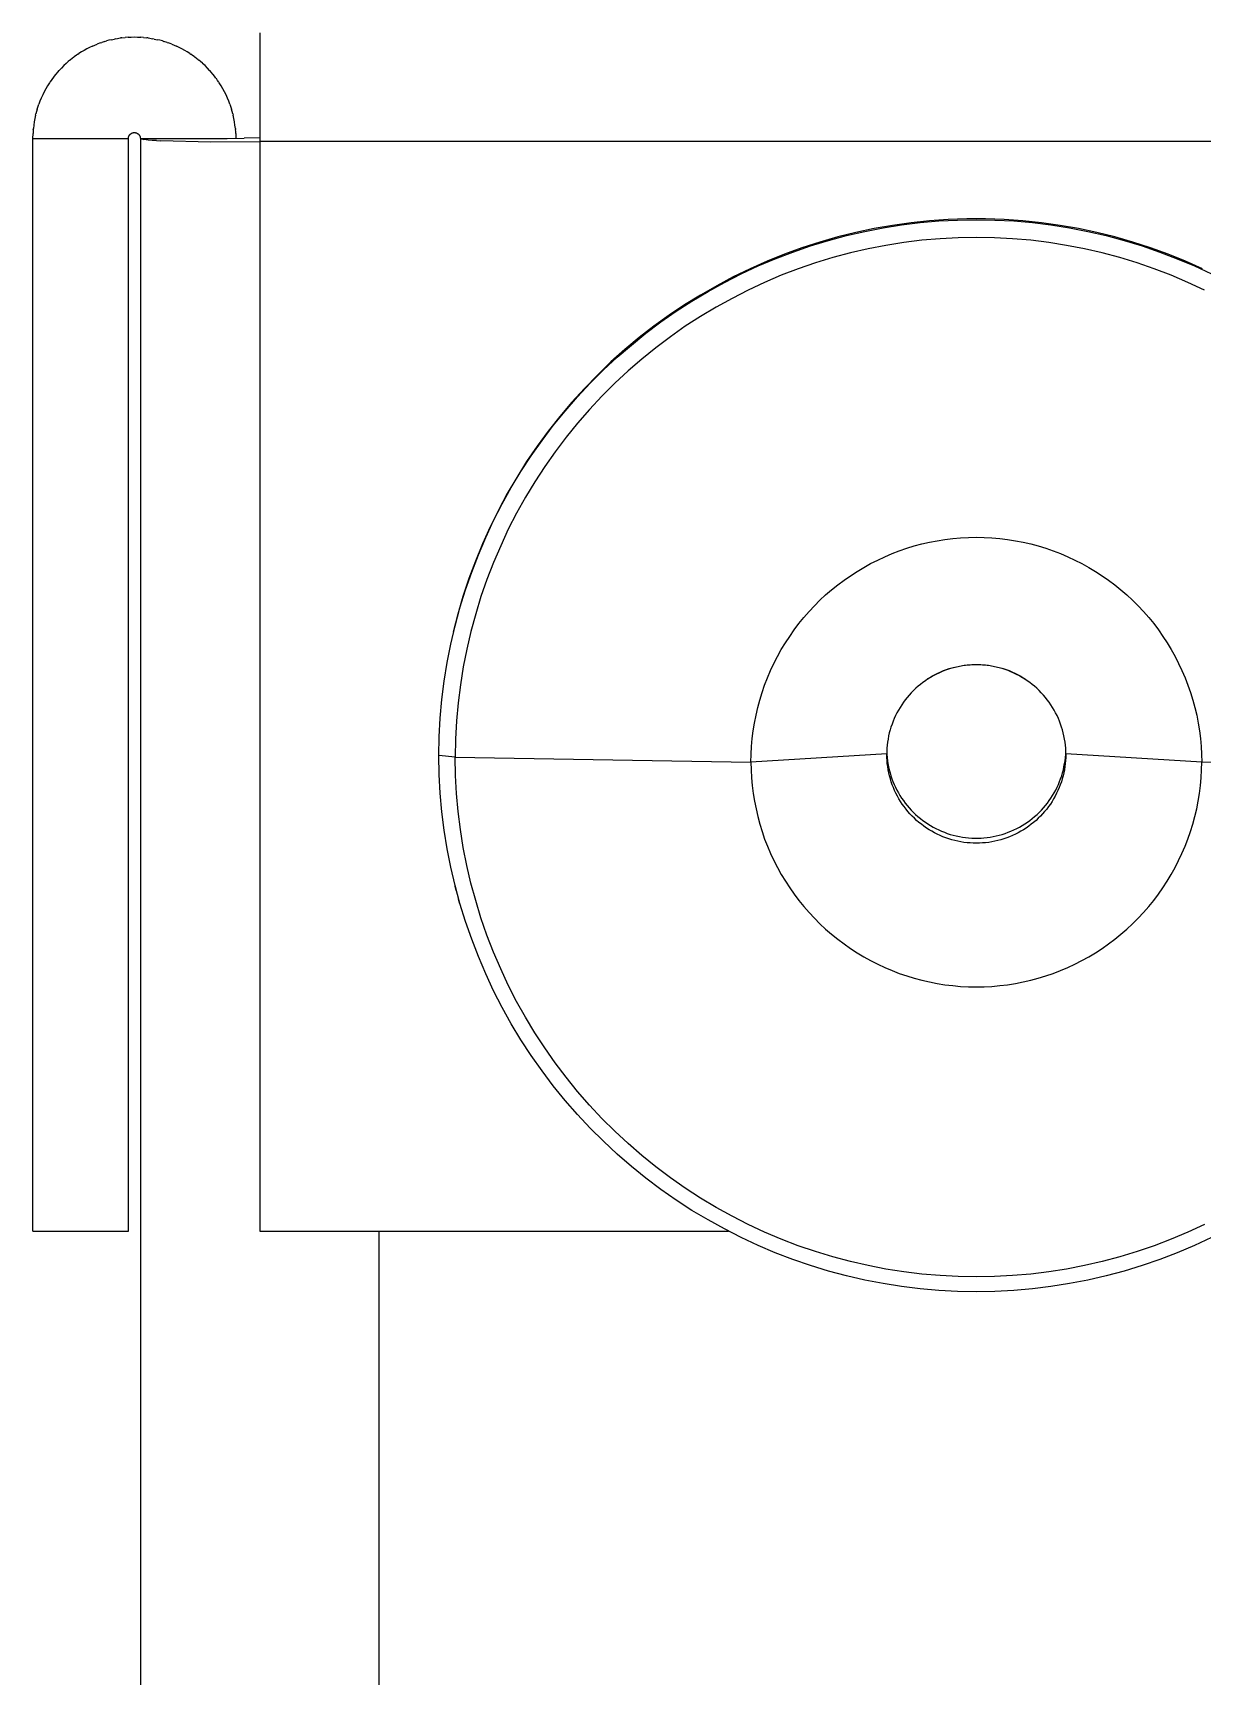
# Model space of a CAD drawing. Header units: millimetres. Extents: x -1283 to 2747, y -259 to 2557.
# Drawn here: x 1142.37 to 1152.16, y 2027.42 to 2041.18 of the extents above; entities that cross this region are included whole.
import ezdxf

# ---------------------------------------------------------------- set-up
doc = ezdxf.new("R2010")
doc.units = ezdxf.units.MM
doc.header["$MEASUREMENT"] = 0
doc.layers.add('Utwórz2D linie widoczne', color=7, linetype='Continuous', true_color=0x000000)

msp = doc.modelspace()

# ---------------------------------------------------------------- linework, layer by layer
at = {"layer": 'Utwórz2D linie widoczne'}
for p, q in [((1143.026, 2041.123), (1143.055, 2041.129)), ((1143.066, 2041.131), (1143.055, 2041.129)), ((1143.066, 2041.131), (1143.105, 2041.138)), ((1143.115, 2041.139), (1143.105, 2041.138)), ((1143.115, 2041.139), (1143.144, 2041.142)), ((1143.168, 2041.144), (1143.144, 2041.142)), ((1143.168, 2041.144), (1143.194, 2041.145)), ((1143.194, 2041.145), (1143.221, 2041.146)), ((1143.221, 2041.146), (1143.247, 2041.145)), ((1143.247, 2041.145), (1143.274, 2041.144)), ((1143.297, 2041.142), (1143.274, 2041.144)), ((1143.297, 2041.142), (1143.326, 2041.139)), ((1143.336, 2041.138), (1143.326, 2041.139)), ((1143.336, 2041.138), (1143.375, 2041.131)), ((1143.387, 2041.129), (1143.375, 2041.131)), ((1143.387, 2041.129), (1143.415, 2041.123)), ((1144.271, 2041.181), (1144.271, 2040.271)), ((1142.734, 2040.992), (1142.72, 2040.982)), ((1142.748, 2041.002), (1142.734, 2040.992)), ((1142.748, 2041.002), (1142.756, 2041.007)), ((1142.777, 2041.021), (1142.756, 2041.007)), ((1142.8, 2041.034), (1142.777, 2041.021)), ((1142.822, 2041.046), (1142.8, 2041.034)), ((1142.845, 2041.058), (1142.822, 2041.046)), ((1142.869, 2041.069), (1142.845, 2041.058)), ((1142.869, 2041.069), (1142.908, 2041.086)), ((1142.934, 2041.096), (1142.908, 2041.086)), ((1142.934, 2041.096), (1142.947, 2041.1)), ((1142.974, 2041.109), (1142.947, 2041.1)), ((1142.974, 2041.109), (1142.987, 2041.113)), ((1143.007, 2041.118), (1142.987, 2041.113)), ((1143.026, 2041.123), (1143.007, 2041.118)), ((1143.435, 2041.118), (1143.415, 2041.123)), ((1143.455, 2041.113), (1143.435, 2041.118)), ((1143.455, 2041.113), (1143.468, 2041.109)), ((1143.494, 2041.1), (1143.468, 2041.109)), ((1143.494, 2041.1), (1143.507, 2041.096)), ((1143.534, 2041.086), (1143.507, 2041.096)), ((1143.534, 2041.086), (1143.573, 2041.069)), ((1143.596, 2041.058), (1143.573, 2041.069)), ((1143.619, 2041.046), (1143.596, 2041.058)), ((1143.642, 2041.034), (1143.619, 2041.046)), ((1143.664, 2041.021), (1143.642, 2041.034)), ((1143.686, 2041.007), (1143.664, 2041.021)), ((1143.686, 2041.007), (1143.693, 2041.002)), ((1143.708, 2040.992), (1143.693, 2041.002)), ((1143.722, 2040.982), (1143.708, 2040.992)), ((1142.576, 2040.85), (1142.563, 2040.834)), ((1142.589, 2040.865), (1142.576, 2040.85)), ((1142.589, 2040.865), (1142.591, 2040.866)), ((1142.61, 2040.886), (1142.591, 2040.866)), ((1142.629, 2040.906), (1142.61, 2040.886)), ((1142.65, 2040.925), (1142.629, 2040.906)), ((1142.65, 2040.925), (1142.652, 2040.927)), ((1142.666, 2040.94), (1142.652, 2040.927)), ((1142.681, 2040.952), (1142.666, 2040.94)), ((1142.681, 2040.952), (1142.685, 2040.955)), ((1142.699, 2040.967), (1142.685, 2040.955)), ((1142.714, 2040.978), (1142.699, 2040.967)), ((1142.714, 2040.978), (1142.72, 2040.982)), ((1143.722, 2040.982), (1143.727, 2040.978)), ((1143.742, 2040.967), (1143.727, 2040.978)), ((1143.756, 2040.955), (1143.742, 2040.967)), ((1143.756, 2040.955), (1143.76, 2040.952)), ((1143.775, 2040.94), (1143.76, 2040.952)), ((1143.79, 2040.927), (1143.775, 2040.94)), ((1143.79, 2040.927), (1143.792, 2040.925)), ((1143.812, 2040.906), (1143.792, 2040.925)), ((1143.832, 2040.886), (1143.812, 2040.906)), ((1143.851, 2040.866), (1143.832, 2040.886)), ((1143.851, 2040.866), (1143.852, 2040.865)), ((1143.865, 2040.85), (1143.852, 2040.865)), ((1143.878, 2040.834), (1143.865, 2040.85)), ((1142.494, 2040.736), (1142.48, 2040.712)), ((1142.509, 2040.761), (1142.494, 2040.736)), ((1142.509, 2040.761), (1142.514, 2040.767)), ((1142.524, 2040.782), (1142.514, 2040.767)), ((1142.534, 2040.797), (1142.524, 2040.782)), ((1142.534, 2040.797), (1142.538, 2040.802)), ((1142.549, 2040.817), (1142.538, 2040.802)), ((1142.561, 2040.831), (1142.549, 2040.817)), ((1142.561, 2040.831), (1142.563, 2040.834)), ((1143.878, 2040.834), (1143.881, 2040.831)), ((1143.892, 2040.817), (1143.881, 2040.831)), ((1143.904, 2040.802), (1143.892, 2040.817)), ((1143.904, 2040.802), (1143.907, 2040.797)), ((1143.918, 2040.782), (1143.907, 2040.797)), ((1143.928, 2040.767), (1143.918, 2040.782)), ((1143.928, 2040.767), (1143.932, 2040.761)), ((1143.947, 2040.736), (1143.932, 2040.761)), ((1143.962, 2040.712), (1143.947, 2040.736)), ((1142.407, 2040.542), (1142.42, 2040.582)), ((1142.43, 2040.608), (1142.42, 2040.582)), ((1142.441, 2040.635), (1142.43, 2040.608)), ((1142.453, 2040.661), (1142.441, 2040.635)), ((1142.466, 2040.687), (1142.453, 2040.661)), ((1142.48, 2040.712), (1142.466, 2040.687)), ((1143.975, 2040.687), (1143.962, 2040.712)), ((1143.988, 2040.661), (1143.975, 2040.687)), ((1144, 2040.635), (1143.988, 2040.661)), ((1144.011, 2040.608), (1144, 2040.635)), ((1144.021, 2040.582), (1144.011, 2040.608)), ((1144.021, 2040.582), (1144.034, 2040.542)), ((1142.387, 2040.462), (1142.382, 2040.435)), ((1142.393, 2040.49), (1142.387, 2040.462)), ((1142.393, 2040.49), (1142.396, 2040.502)), ((1142.401, 2040.522), (1142.396, 2040.502)), ((1142.407, 2040.542), (1142.401, 2040.522)), ((1144.04, 2040.522), (1144.034, 2040.542)), ((1144.045, 2040.502), (1144.04, 2040.522)), ((1144.045, 2040.502), (1144.048, 2040.49)), ((1144.054, 2040.462), (1144.048, 2040.49)), ((1144.059, 2040.435), (1144.054, 2040.462)), ((1142.371, 2040.296), (1142.372, 2040.337)), ((1142.373, 2040.355), (1142.372, 2040.337)), ((1142.374, 2040.372), (1142.373, 2040.355)), ((1142.374, 2040.372), (1142.375, 2040.379)), ((1142.378, 2040.407), (1142.375, 2040.379)), ((1142.382, 2040.435), (1142.378, 2040.407)), ((1143.171, 2040.304), (1143.172, 2040.306)), ((1143.171, 2040.302), (1143.171, 2040.304)), ((1143.171, 2040.301), (1143.171, 2040.302)), ((1143.171, 2040.299), (1143.171, 2040.301)), ((1143.171, 2040.297), (1143.171, 2040.299)), ((1143.172, 2040.309), (1143.173, 2040.311)), ((1143.172, 2040.307), (1143.172, 2040.309)), ((1143.172, 2040.306), (1143.172, 2040.307)), ((1143.173, 2040.311), (1143.174, 2040.312)), ((1143.174, 2040.314), (1143.175, 2040.315)), ((1143.174, 2040.312), (1143.174, 2040.314)), ((1143.175, 2040.317), (1143.176, 2040.319)), ((1143.175, 2040.315), (1143.175, 2040.317)), ((1143.176, 2040.319), (1143.177, 2040.32)), ((1143.177, 2040.32), (1143.178, 2040.321)), ((1143.178, 2040.321), (1143.179, 2040.323)), ((1143.179, 2040.323), (1143.18, 2040.324)), ((1143.18, 2040.324), (1143.181, 2040.326)), ((1143.181, 2040.326), (1143.182, 2040.327)), ((1143.182, 2040.327), (1143.183, 2040.328)), ((1143.183, 2040.328), (1143.184, 2040.33)), ((1143.184, 2040.33), (1143.185, 2040.331)), ((1143.185, 2040.331), (1143.186, 2040.332)), ((1143.186, 2040.332), (1143.188, 2040.333)), ((1143.188, 2040.333), (1143.189, 2040.334)), ((1143.189, 2040.334), (1143.19, 2040.335)), ((1143.19, 2040.335), (1143.192, 2040.336)), ((1143.192, 2040.336), (1143.193, 2040.337)), ((1143.193, 2040.337), (1143.194, 2040.338)), ((1143.194, 2040.338), (1143.196, 2040.339)), ((1143.196, 2040.339), (1143.197, 2040.34)), ((1143.197, 2040.34), (1143.199, 2040.341)), ((1143.199, 2040.341), (1143.2, 2040.341)), ((1143.2, 2040.341), (1143.202, 2040.342)), ((1143.202, 2040.342), (1143.203, 2040.342)), ((1143.203, 2040.342), (1143.205, 2040.343)), ((1143.205, 2040.343), (1143.207, 2040.344)), ((1143.207, 2040.344), (1143.208, 2040.344)), ((1143.208, 2040.344), (1143.21, 2040.344)), ((1143.21, 2040.344), (1143.212, 2040.345)), ((1143.212, 2040.345), (1143.213, 2040.345)), ((1143.213, 2040.345), (1143.215, 2040.345)), ((1143.215, 2040.345), (1143.216, 2040.345)), ((1143.216, 2040.345), (1143.218, 2040.345)), ((1143.218, 2040.345), (1143.22, 2040.346)), ((1143.22, 2040.346), (1143.221, 2040.346)), ((1143.221, 2040.346), (1143.223, 2040.345)), ((1143.223, 2040.345), (1143.225, 2040.345)), ((1143.225, 2040.345), (1143.226, 2040.345)), ((1143.226, 2040.345), (1143.228, 2040.345)), ((1143.228, 2040.345), (1143.23, 2040.345)), ((1143.23, 2040.345), (1143.231, 2040.344)), ((1143.231, 2040.344), (1143.233, 2040.344)), ((1143.233, 2040.344), (1143.235, 2040.344)), ((1143.235, 2040.344), (1143.236, 2040.343)), ((1143.236, 2040.343), (1143.238, 2040.342)), ((1143.238, 2040.342), (1143.239, 2040.342)), ((1143.239, 2040.342), (1143.241, 2040.341)), ((1143.241, 2040.341), (1143.242, 2040.341)), ((1143.242, 2040.341), (1143.244, 2040.34)), ((1143.244, 2040.34), (1143.245, 2040.339)), ((1143.245, 2040.339), (1143.247, 2040.338)), ((1143.247, 2040.338), (1143.248, 2040.337)), ((1143.248, 2040.337), (1143.25, 2040.336)), ((1143.25, 2040.336), (1143.251, 2040.335)), ((1143.251, 2040.335), (1143.252, 2040.334)), ((1143.252, 2040.334), (1143.254, 2040.333)), ((1143.254, 2040.333), (1143.255, 2040.332)), ((1143.255, 2040.332), (1143.256, 2040.331)), ((1143.256, 2040.331), (1143.257, 2040.33)), ((1143.257, 2040.33), (1143.258, 2040.328)), ((1143.258, 2040.328), (1143.259, 2040.327)), ((1143.259, 2040.327), (1143.26, 2040.326)), ((1143.26, 2040.326), (1143.261, 2040.324)), ((1143.261, 2040.324), (1143.262, 2040.323)), ((1143.262, 2040.323), (1143.263, 2040.321)), ((1143.263, 2040.321), (1143.264, 2040.32)), ((1143.264, 2040.32), (1143.265, 2040.319)), ((1143.265, 2040.319), (1143.266, 2040.317)), ((1143.266, 2040.317), (1143.266, 2040.315)), ((1143.266, 2040.315), (1143.267, 2040.314)), ((1143.267, 2040.314), (1143.268, 2040.312)), ((1143.268, 2040.312), (1143.268, 2040.311)), ((1143.268, 2040.311), (1143.269, 2040.309)), ((1143.269, 2040.309), (1143.269, 2040.307)), ((1143.269, 2040.307), (1143.27, 2040.306)), ((1143.27, 2040.306), (1143.27, 2040.304)), ((1143.27, 2040.304), (1143.27, 2040.302)), ((1143.27, 2040.302), (1143.27, 2040.301)), ((1143.27, 2040.301), (1143.271, 2040.299)), ((1143.271, 2040.299), (1143.271, 2040.297)), ((1144.063, 2040.407), (1144.059, 2040.435)), ((1144.067, 2040.379), (1144.063, 2040.407)), ((1144.067, 2040.379), (1144.067, 2040.372)), ((1144.069, 2040.355), (1144.067, 2040.372)), ((1144.07, 2040.337), (1144.069, 2040.355)), ((1144.07, 2040.337), (1144.071, 2040.296)), ((1144.271, 2040.301), (1144.141, 2040.298)), ((1142.371, 2031.146), (1142.371, 2040.296)), ((1142.371, 2040.296), (1143.171, 2040.296)), ((1143.171, 2040.296), (1143.171, 2040.297)), ((1143.171, 2031.146), (1143.171, 2040.296)), ((1143.271, 2040.297), (1143.271, 2040.296)), ((1143.271, 2040.296), (1143.271, 1343.146)), ((1143.271, 2040.296), (1143.301, 2040.287)), ((1143.273, 2040.296), (1143.997, 2040.296)), ((1143.336, 2040.283), (1143.301, 2040.287)), ((1143.37, 2040.28), (1143.336, 2040.283)), ((1143.405, 2040.278), (1143.37, 2040.28)), ((1143.405, 2040.278), (1143.443, 2040.276)), ((1143.857, 2040.266), (1143.443, 2040.276)), ((1144.271, 2040.268), (1143.857, 2040.266)), ((1143.997, 2040.296), (1144.14, 2040.298)), ((1144.271, 2040.271), (1144.271, 2031.144)), ((1155.98, 2040.271), (1144.271, 2040.271)), ((1150.036, 2039.617), (1149.88, 2039.606)), ((1149.957, 2039.605), (1150.114, 2039.613)), ((1150.192, 2039.622), (1150.036, 2039.617)), ((1150.114, 2039.613), (1150.271, 2039.616)), ((1150.349, 2039.622), (1150.192, 2039.622)), ((1150.271, 2039.616), (1150.427, 2039.613)), ((1150.505, 2039.617), (1150.349, 2039.622)), ((1150.427, 2039.613), (1150.584, 2039.605)), ((1150.661, 2039.606), (1150.505, 2039.617)), ((1149.032, 2039.442), (1149.184, 2039.483)), ((1149.262, 2039.509), (1149.11, 2039.471)), ((1149.184, 2039.483), (1149.336, 2039.518)), ((1149.415, 2039.541), (1149.262, 2039.509)), ((1149.336, 2039.518), (1149.49, 2039.548)), ((1149.569, 2039.568), (1149.415, 2039.541)), ((1149.49, 2039.548), (1149.645, 2039.572)), ((1149.724, 2039.59), (1149.569, 2039.568)), ((1149.645, 2039.572), (1149.801, 2039.591)), ((1149.88, 2039.606), (1149.724, 2039.59)), ((1149.801, 2039.591), (1149.957, 2039.605)), ((1150.584, 2039.605), (1150.74, 2039.591)), ((1150.817, 2039.59), (1150.661, 2039.606)), ((1150.74, 2039.591), (1150.896, 2039.572)), ((1150.972, 2039.568), (1150.817, 2039.59)), ((1150.896, 2039.572), (1151.051, 2039.548)), ((1151.126, 2039.541), (1150.972, 2039.568)), ((1151.051, 2039.548), (1151.205, 2039.518)), ((1151.279, 2039.509), (1151.126, 2039.541)), ((1151.205, 2039.518), (1151.358, 2039.483)), ((1151.431, 2039.471), (1151.279, 2039.509)), ((1151.358, 2039.483), (1151.509, 2039.442)), ((1148.587, 2039.289), (1148.734, 2039.345)), ((1148.811, 2039.38), (1148.664, 2039.327)), ((1148.734, 2039.345), (1148.882, 2039.396)), ((1148.96, 2039.428), (1148.811, 2039.38)), ((1148.882, 2039.396), (1149.032, 2039.442)), ((1149.11, 2039.471), (1148.96, 2039.428)), ((1149.217, 2039.337), (1149.07, 2039.298)), ((1149.365, 2039.371), (1149.217, 2039.337)), ((1149.514, 2039.4), (1149.365, 2039.371)), ((1149.664, 2039.424), (1149.514, 2039.4)), ((1149.815, 2039.443), (1149.664, 2039.424)), ((1149.967, 2039.456), (1149.815, 2039.443)), ((1150.119, 2039.464), (1149.967, 2039.456)), ((1150.271, 2039.467), (1150.119, 2039.464)), ((1150.423, 2039.464), (1150.271, 2039.467)), ((1150.575, 2039.456), (1150.423, 2039.464)), ((1150.726, 2039.443), (1150.575, 2039.456)), ((1150.877, 2039.424), (1150.726, 2039.443)), ((1151.027, 2039.4), (1150.877, 2039.424)), ((1151.176, 2039.371), (1151.027, 2039.4)), ((1151.325, 2039.337), (1151.176, 2039.371)), ((1151.472, 2039.298), (1151.325, 2039.337)), ((1151.581, 2039.428), (1151.431, 2039.471)), ((1151.509, 2039.442), (1151.659, 2039.396)), ((1151.73, 2039.38), (1151.581, 2039.428)), ((1151.659, 2039.396), (1151.807, 2039.345)), ((1151.877, 2039.327), (1151.73, 2039.38)), ((1151.807, 2039.345), (1151.954, 2039.289)), ((1148.376, 2039.205), (1148.235, 2039.137)), ((1148.301, 2039.162), (1148.443, 2039.228)), ((1148.519, 2039.268), (1148.376, 2039.205)), ((1148.443, 2039.228), (1148.587, 2039.289)), ((1148.664, 2039.327), (1148.519, 2039.268)), ((1148.78, 2039.204), (1148.638, 2039.15)), ((1148.924, 2039.254), (1148.78, 2039.204)), ((1149.07, 2039.298), (1148.924, 2039.254)), ((1151.617, 2039.254), (1151.472, 2039.298)), ((1151.761, 2039.204), (1151.617, 2039.254)), ((1151.903, 2039.15), (1151.761, 2039.204)), ((1152.022, 2039.268), (1151.877, 2039.327)), ((1151.954, 2039.289), (1152.098, 2039.228)), ((1152.166, 2039.205), (1152.022, 2039.268)), ((1152.098, 2039.228), (1152.24, 2039.162)), ((1148.097, 2039.063), (1147.961, 2038.985)), ((1148.024, 2039.015), (1148.161, 2039.091)), ((1148.235, 2039.137), (1148.097, 2039.063)), ((1148.161, 2039.091), (1148.301, 2039.162)), ((1148.498, 2039.09), (1148.361, 2039.026)), ((1148.638, 2039.15), (1148.498, 2039.09)), ((1152.043, 2039.09), (1151.903, 2039.15)), ((1152.181, 2039.026), (1152.043, 2039.09)), ((1147.758, 2038.849), (1147.889, 2038.934)), ((1147.961, 2038.985), (1147.828, 2038.903)), ((1147.889, 2038.934), (1148.024, 2039.015)), ((1148.225, 2038.957), (1148.092, 2038.884)), ((1148.361, 2039.026), (1148.225, 2038.957)), ((1147.698, 2038.816), (1147.571, 2038.724)), ((1147.629, 2038.759), (1147.758, 2038.849)), ((1147.828, 2038.903), (1147.698, 2038.816)), ((1147.962, 2038.806), (1147.834, 2038.723)), ((1148.092, 2038.884), (1147.962, 2038.806)), ((1147.382, 2038.566), (1147.504, 2038.665)), ((1147.571, 2038.724), (1147.448, 2038.628)), ((1147.504, 2038.665), (1147.629, 2038.759)), ((1147.834, 2038.723), (1147.709, 2038.636)), ((1147.328, 2038.528), (1147.211, 2038.424)), ((1147.263, 2038.464), (1147.382, 2038.566)), ((1147.448, 2038.628), (1147.328, 2038.528)), ((1147.588, 2038.544), (1147.469, 2038.449)), ((1147.709, 2038.636), (1147.588, 2038.544)), ((1147.211, 2038.424), (1147.098, 2038.315)), ((1147.149, 2038.357), (1147.263, 2038.464)), ((1147.469, 2038.449), (1147.355, 2038.349)), ((1146.93, 2038.131), (1147.038, 2038.246)), ((1147.098, 2038.315), (1146.989, 2038.203)), ((1147.038, 2038.246), (1147.149, 2038.357)), ((1147.243, 2038.246), (1147.136, 2038.138)), ((1147.355, 2038.349), (1147.243, 2038.246)), ((1146.827, 2038.013), (1146.93, 2038.131)), ((1146.989, 2038.203), (1146.884, 2038.087)), ((1147.136, 2038.138), (1147.032, 2038.027)), ((1146.783, 2037.968), (1146.686, 2037.845)), ((1146.728, 2037.891), (1146.827, 2038.013)), ((1146.884, 2038.087), (1146.783, 2037.968)), ((1147.032, 2038.027), (1146.932, 2037.912)), ((1146.686, 2037.845), (1146.594, 2037.719)), ((1146.634, 2037.766), (1146.728, 2037.891)), ((1146.932, 2037.912), (1146.836, 2037.794)), ((1146.594, 2037.719), (1146.505, 2037.59)), ((1146.544, 2037.638), (1146.634, 2037.766)), ((1146.836, 2037.794), (1146.744, 2037.673)), ((1146.505, 2037.59), (1146.422, 2037.457)), ((1146.458, 2037.507), (1146.544, 2037.638)), ((1146.657, 2037.549), (1146.574, 2037.421)), ((1146.744, 2037.673), (1146.657, 2037.549)), ((1146.422, 2037.457), (1146.343, 2037.322)), ((1146.377, 2037.372), (1146.458, 2037.507)), ((1146.574, 2037.421), (1146.495, 2037.291)), ((1146.343, 2037.322), (1146.269, 2037.184)), ((1146.301, 2037.235), (1146.377, 2037.372)), ((1146.495, 2037.291), (1146.421, 2037.158)), ((1146.269, 2037.184), (1146.2, 2037.044)), ((1146.229, 2037.096), (1146.301, 2037.235)), ((1146.421, 2037.158), (1146.352, 2037.023)), ((1146.2, 2037.044), (1146.135, 2036.901)), ((1146.163, 2036.954), (1146.229, 2037.096)), ((1146.352, 2037.023), (1146.288, 2036.885)), ((1146.135, 2036.901), (1146.076, 2036.757)), ((1146.101, 2036.809), (1146.163, 2036.954)), ((1146.288, 2036.885), (1146.228, 2036.745)), ((1149.626, 2036.842), (1149.688, 2036.864)), ((1149.688, 2036.864), (1149.751, 2036.883)), ((1149.751, 2036.883), (1149.815, 2036.9)), ((1149.815, 2036.9), (1149.879, 2036.915)), ((1149.879, 2036.915), (1149.943, 2036.927)), ((1149.943, 2036.927), (1150.008, 2036.938)), ((1150.008, 2036.938), (1150.074, 2036.946)), ((1150.074, 2036.946), (1150.139, 2036.951)), ((1150.139, 2036.951), (1150.205, 2036.955)), ((1150.205, 2036.955), (1150.271, 2036.956)), ((1150.271, 2036.956), (1150.336, 2036.955)), ((1150.336, 2036.955), (1150.402, 2036.951)), ((1150.402, 2036.951), (1150.468, 2036.946)), ((1150.468, 2036.946), (1150.533, 2036.938)), ((1150.533, 2036.938), (1150.598, 2036.927)), ((1150.598, 2036.927), (1150.662, 2036.915)), ((1150.662, 2036.915), (1150.726, 2036.9)), ((1150.726, 2036.9), (1150.79, 2036.883)), ((1150.79, 2036.883), (1150.853, 2036.864)), ((1150.853, 2036.864), (1150.915, 2036.842)), ((1146.076, 2036.757), (1146.022, 2036.61)), ((1146.045, 2036.663), (1146.101, 2036.809)), ((1146.228, 2036.745), (1146.173, 2036.603)), ((1149.328, 2036.704), (1149.386, 2036.736)), ((1149.386, 2036.736), (1149.445, 2036.765)), ((1149.445, 2036.765), (1149.504, 2036.793)), ((1149.504, 2036.793), (1149.565, 2036.819)), ((1149.565, 2036.819), (1149.626, 2036.842)), ((1150.915, 2036.842), (1150.977, 2036.819)), ((1150.977, 2036.819), (1151.037, 2036.793)), ((1151.037, 2036.793), (1151.097, 2036.765)), ((1151.097, 2036.765), (1151.155, 2036.736)), ((1151.155, 2036.736), (1151.213, 2036.704)), ((1146.022, 2036.61), (1145.972, 2036.461)), ((1145.994, 2036.515), (1146.045, 2036.663)), ((1146.173, 2036.603), (1146.123, 2036.46)), ((1149.11, 2036.557), (1149.163, 2036.597)), ((1149.163, 2036.597), (1149.217, 2036.634)), ((1149.217, 2036.634), (1149.272, 2036.67)), ((1149.272, 2036.67), (1149.328, 2036.704)), ((1151.213, 2036.704), (1151.269, 2036.67)), ((1151.269, 2036.67), (1151.324, 2036.634)), ((1151.324, 2036.634), (1151.378, 2036.597)), ((1151.378, 2036.597), (1151.431, 2036.557)), ((1145.972, 2036.461), (1145.928, 2036.311)), ((1145.947, 2036.365), (1145.994, 2036.515)), ((1146.123, 2036.46), (1146.079, 2036.314)), ((1148.961, 2036.428), (1149.009, 2036.473)), ((1149.009, 2036.473), (1149.059, 2036.516)), ((1149.059, 2036.516), (1149.11, 2036.557)), ((1151.431, 2036.557), (1151.482, 2036.516)), ((1151.482, 2036.516), (1151.532, 2036.473)), ((1151.532, 2036.473), (1151.58, 2036.428)), ((1145.928, 2036.311), (1145.89, 2036.16)), ((1145.907, 2036.214), (1145.947, 2036.365)), ((1146.079, 2036.314), (1146.039, 2036.167)), ((1148.827, 2036.284), (1148.87, 2036.333)), ((1148.87, 2036.333), (1148.915, 2036.381)), ((1148.915, 2036.381), (1148.961, 2036.428)), ((1151.58, 2036.428), (1151.627, 2036.381)), ((1151.627, 2036.381), (1151.671, 2036.333)), ((1151.671, 2036.333), (1151.715, 2036.284)), ((1145.871, 2036.061), (1145.907, 2036.214)), ((1148.708, 2036.126), (1148.746, 2036.18)), ((1148.746, 2036.18), (1148.785, 2036.233)), ((1148.785, 2036.233), (1148.827, 2036.284)), ((1151.715, 2036.284), (1151.756, 2036.233)), ((1151.756, 2036.233), (1151.796, 2036.18)), ((1151.796, 2036.18), (1151.834, 2036.126)), ((1145.841, 2035.907), (1145.871, 2036.061)), ((1146.039, 2036.167), (1146.004, 2036.019)), ((1148.638, 2036.015), (1148.672, 2036.071)), ((1148.672, 2036.071), (1148.708, 2036.126)), ((1151.834, 2036.126), (1151.869, 2036.071)), ((1151.869, 2036.071), (1151.903, 2036.015)), ((1145.816, 2035.752), (1145.841, 2035.907)), ((1146.004, 2036.019), (1145.975, 2035.87)), ((1148.548, 2035.839), (1148.576, 2035.899)), ((1148.576, 2035.899), (1148.606, 2035.957)), ((1148.606, 2035.957), (1148.638, 2036.015)), ((1151.903, 2036.015), (1151.935, 2035.957)), ((1151.935, 2035.957), (1151.965, 2035.899)), ((1151.965, 2035.899), (1151.993, 2035.839)), ((1145.975, 2035.87), (1145.951, 2035.72)), ((1148.498, 2035.717), (1148.522, 2035.779)), ((1148.522, 2035.779), (1148.548, 2035.839)), ((1149.866, 2035.77), (1149.844, 2035.755)), ((1149.86, 2035.769), (1149.882, 2035.782)), ((1149.888, 2035.783), (1149.866, 2035.77)), ((1149.882, 2035.782), (1149.904, 2035.795)), ((1149.91, 2035.796), (1149.888, 2035.783)), ((1149.904, 2035.795), (1149.926, 2035.807)), ((1149.933, 2035.808), (1149.91, 2035.796)), ((1149.926, 2035.807), (1149.949, 2035.818)), ((1149.957, 2035.819), (1149.933, 2035.808)), ((1149.949, 2035.818), (1149.973, 2035.829)), ((1149.98, 2035.83), (1149.957, 2035.819)), ((1149.973, 2035.829), (1149.996, 2035.839)), ((1150.004, 2035.839), (1149.98, 2035.83)), ((1149.996, 2035.839), (1150.02, 2035.848)), ((1150.029, 2035.848), (1150.004, 2035.839)), ((1150.02, 2035.848), (1150.044, 2035.856)), ((1150.054, 2035.856), (1150.029, 2035.848)), ((1150.044, 2035.856), (1150.069, 2035.863)), ((1150.078, 2035.863), (1150.054, 2035.856)), ((1150.069, 2035.863), (1150.094, 2035.869)), ((1150.104, 2035.869), (1150.078, 2035.863)), ((1150.094, 2035.869), (1150.118, 2035.875)), ((1150.129, 2035.875), (1150.104, 2035.869)), ((1150.118, 2035.875), (1150.144, 2035.88)), ((1150.155, 2035.879), (1150.129, 2035.875)), ((1150.144, 2035.88), (1150.169, 2035.884)), ((1150.18, 2035.883), (1150.155, 2035.879)), ((1150.169, 2035.884), (1150.194, 2035.887)), ((1150.206, 2035.885), (1150.18, 2035.883)), ((1150.194, 2035.887), (1150.22, 2035.889)), ((1150.232, 2035.887), (1150.206, 2035.885)), ((1150.22, 2035.889), (1150.245, 2035.89)), ((1150.258, 2035.888), (1150.232, 2035.887)), ((1150.245, 2035.89), (1150.271, 2035.891)), ((1150.284, 2035.888), (1150.258, 2035.888)), ((1150.271, 2035.891), (1150.296, 2035.89)), ((1150.309, 2035.887), (1150.284, 2035.888)), ((1150.296, 2035.89), (1150.322, 2035.889)), ((1150.335, 2035.885), (1150.309, 2035.887)), ((1150.322, 2035.889), (1150.347, 2035.887)), ((1150.361, 2035.883), (1150.335, 2035.885)), ((1150.347, 2035.887), (1150.372, 2035.884)), ((1150.387, 2035.879), (1150.361, 2035.883)), ((1150.372, 2035.884), (1150.398, 2035.88)), ((1150.412, 2035.875), (1150.387, 2035.879)), ((1150.398, 2035.88), (1150.423, 2035.875)), ((1150.438, 2035.869), (1150.412, 2035.875)), ((1150.423, 2035.875), (1150.448, 2035.869)), ((1150.463, 2035.863), (1150.438, 2035.869)), ((1150.448, 2035.869), (1150.472, 2035.863)), ((1150.488, 2035.856), (1150.463, 2035.863)), ((1150.472, 2035.863), (1150.497, 2035.856)), ((1150.512, 2035.848), (1150.488, 2035.856)), ((1150.497, 2035.856), (1150.521, 2035.848)), ((1150.537, 2035.839), (1150.512, 2035.848)), ((1150.521, 2035.848), (1150.545, 2035.839)), ((1150.561, 2035.83), (1150.537, 2035.839)), ((1150.545, 2035.839), (1150.569, 2035.829)), ((1150.585, 2035.819), (1150.561, 2035.83)), ((1150.569, 2035.829), (1150.592, 2035.818)), ((1150.608, 2035.808), (1150.585, 2035.819)), ((1150.592, 2035.818), (1150.615, 2035.807)), ((1150.631, 2035.796), (1150.608, 2035.808)), ((1150.615, 2035.807), (1150.637, 2035.795)), ((1150.653, 2035.783), (1150.631, 2035.796)), ((1150.637, 2035.795), (1150.659, 2035.782)), ((1150.675, 2035.77), (1150.653, 2035.783)), ((1150.659, 2035.782), (1150.681, 2035.769)), ((1150.697, 2035.755), (1150.675, 2035.77)), ((1151.993, 2035.839), (1152.019, 2035.779)), ((1152.019, 2035.779), (1152.043, 2035.717)), ((1145.796, 2035.597), (1145.816, 2035.752)), ((1145.951, 2035.72), (1145.932, 2035.569)), ((1148.458, 2035.592), (1148.477, 2035.655)), ((1148.477, 2035.655), (1148.498, 2035.717)), ((1149.709, 2035.635), (1149.692, 2035.615)), ((1149.726, 2035.654), (1149.709, 2035.635)), ((1149.745, 2035.673), (1149.726, 2035.654)), ((1149.763, 2035.691), (1149.745, 2035.673)), ((1149.783, 2035.708), (1149.763, 2035.691)), ((1149.803, 2035.724), (1149.783, 2035.708)), ((1149.823, 2035.74), (1149.803, 2035.724)), ((1149.844, 2035.755), (1149.823, 2035.74)), ((1150.718, 2035.74), (1150.697, 2035.755)), ((1150.739, 2035.724), (1150.718, 2035.74)), ((1150.759, 2035.708), (1150.739, 2035.724)), ((1150.778, 2035.691), (1150.759, 2035.708)), ((1150.797, 2035.673), (1150.778, 2035.691)), ((1150.815, 2035.654), (1150.797, 2035.673)), ((1150.832, 2035.635), (1150.815, 2035.654)), ((1150.849, 2035.615), (1150.832, 2035.635)), ((1152.043, 2035.717), (1152.064, 2035.655)), ((1152.064, 2035.655), (1152.084, 2035.592)), ((1145.782, 2035.44), (1145.796, 2035.597)), ((1145.932, 2035.569), (1145.919, 2035.418)), ((1148.426, 2035.465), (1148.44, 2035.529)), ((1148.44, 2035.529), (1148.458, 2035.592)), ((1149.606, 2035.486), (1149.595, 2035.463)), ((1149.619, 2035.509), (1149.606, 2035.486)), ((1149.632, 2035.531), (1149.619, 2035.509)), ((1149.646, 2035.553), (1149.632, 2035.531)), ((1149.66, 2035.574), (1149.646, 2035.553)), ((1149.676, 2035.595), (1149.66, 2035.574)), ((1149.692, 2035.615), (1149.676, 2035.595)), ((1150.865, 2035.595), (1150.849, 2035.615)), ((1150.881, 2035.574), (1150.865, 2035.595)), ((1150.896, 2035.553), (1150.881, 2035.574)), ((1150.909, 2035.531), (1150.896, 2035.553)), ((1150.923, 2035.509), (1150.909, 2035.531)), ((1150.935, 2035.486), (1150.923, 2035.509)), ((1150.947, 2035.463), (1150.935, 2035.486)), ((1152.084, 2035.592), (1152.101, 2035.529)), ((1152.101, 2035.529), (1152.116, 2035.465)), ((1145.774, 2035.284), (1145.782, 2035.44)), ((1145.919, 2035.418), (1145.91, 2035.266)), ((1148.402, 2035.335), (1148.413, 2035.4)), ((1148.413, 2035.4), (1148.426, 2035.465)), ((1149.556, 2035.367), (1149.549, 2035.342)), ((1149.565, 2035.391), (1149.556, 2035.367)), ((1149.574, 2035.416), (1149.565, 2035.391)), ((1149.584, 2035.439), (1149.574, 2035.416)), ((1149.595, 2035.463), (1149.584, 2035.439)), ((1150.958, 2035.439), (1150.947, 2035.463)), ((1150.968, 2035.416), (1150.958, 2035.439)), ((1150.977, 2035.391), (1150.968, 2035.416)), ((1150.985, 2035.367), (1150.977, 2035.391)), ((1150.993, 2035.342), (1150.985, 2035.367)), ((1152.116, 2035.465), (1152.128, 2035.4)), ((1152.128, 2035.4), (1152.139, 2035.335)), ((1145.771, 2035.127), (1145.774, 2035.284)), ((1145.91, 2035.266), (1145.907, 2035.114)), ((1148.388, 2035.205), (1148.394, 2035.27)), ((1148.394, 2035.27), (1148.402, 2035.335)), ((1149.524, 2035.215), (1149.522, 2035.189)), ((1149.528, 2035.241), (1149.524, 2035.215)), ((1149.532, 2035.266), (1149.528, 2035.241)), ((1149.536, 2035.292), (1149.532, 2035.266)), ((1149.542, 2035.317), (1149.536, 2035.292)), ((1149.549, 2035.342), (1149.542, 2035.317)), ((1150.999, 2035.317), (1150.993, 2035.342)), ((1151.005, 2035.292), (1150.999, 2035.317)), ((1151.01, 2035.266), (1151.005, 2035.292)), ((1151.014, 2035.241), (1151.01, 2035.266)), ((1151.017, 2035.215), (1151.014, 2035.241)), ((1151.019, 2035.189), (1151.017, 2035.215)), ((1152.139, 2035.335), (1152.147, 2035.27)), ((1152.147, 2035.27), (1152.153, 2035.205)), ((1145.907, 2035.114), (1145.771, 2035.127)), ((1145.774, 2034.97), (1145.771, 2035.127)), ((1145.91, 2034.962), (1145.907, 2035.114)), ((1145.907, 2035.114), (1148.383, 2035.073)), ((1149.521, 2035.142), (1148.383, 2035.073)), ((1148.383, 2035.073), (1148.385, 2035.139)), ((1148.383, 2035.073), (1148.385, 2035.008)), ((1148.385, 2035.139), (1148.388, 2035.205)), ((1149.522, 2035.189), (1149.521, 2035.163)), ((1149.521, 2035.163), (1149.522, 2035.137)), ((1149.521, 2035.113), (1149.521, 2035.139)), ((1149.523, 2035.087), (1149.521, 2035.113)), ((1149.522, 2035.137), (1149.524, 2035.111)), ((1149.525, 2035.061), (1149.523, 2035.087)), ((1149.524, 2035.111), (1149.527, 2035.085)), ((1149.527, 2035.085), (1149.531, 2035.06)), ((1151.01, 2035.06), (1151.014, 2035.085)), ((1151.014, 2035.085), (1151.017, 2035.111)), ((1151.018, 2035.087), (1151.016, 2035.061)), ((1151.017, 2035.111), (1151.019, 2035.137)), ((1151.02, 2035.113), (1151.018, 2035.087)), ((1151.02, 2035.163), (1151.019, 2035.189)), ((1151.019, 2035.137), (1151.02, 2035.163)), ((1151.021, 2035.139), (1151.02, 2035.113)), ((1152.158, 2035.073), (1151.021, 2035.142)), ((1152.153, 2035.205), (1152.157, 2035.139)), ((1152.157, 2035.139), (1152.158, 2035.073)), ((1152.157, 2035.008), (1152.158, 2035.073)), ((1152.158, 2035.073), (1154.634, 2035.114)), ((1145.782, 2034.814), (1145.774, 2034.97)), ((1145.919, 2034.81), (1145.91, 2034.962)), ((1148.385, 2035.008), (1148.388, 2034.942)), ((1148.388, 2034.942), (1148.394, 2034.876)), ((1149.529, 2035.035), (1149.525, 2035.061)), ((1149.533, 2035.009), (1149.529, 2035.035)), ((1149.531, 2035.06), (1149.536, 2035.034)), ((1149.538, 2034.984), (1149.533, 2035.009)), ((1149.536, 2035.034), (1149.542, 2035.009)), ((1149.544, 2034.958), (1149.538, 2034.984)), ((1149.542, 2035.009), (1149.548, 2034.984)), ((1149.551, 2034.933), (1149.544, 2034.958)), ((1149.548, 2034.984), (1149.556, 2034.959)), ((1149.559, 2034.908), (1149.551, 2034.933)), ((1149.556, 2034.959), (1149.564, 2034.934)), ((1149.564, 2034.934), (1149.573, 2034.91)), ((1150.968, 2034.91), (1150.977, 2034.934)), ((1150.977, 2034.934), (1150.986, 2034.959)), ((1150.99, 2034.933), (1150.983, 2034.908)), ((1150.986, 2034.959), (1150.993, 2034.984)), ((1150.997, 2034.958), (1150.99, 2034.933)), ((1150.993, 2034.984), (1151, 2035.009)), ((1151.003, 2034.984), (1150.997, 2034.958)), ((1151, 2035.009), (1151.005, 2035.034)), ((1151.008, 2035.009), (1151.003, 2034.984)), ((1151.005, 2035.034), (1151.01, 2035.06)), ((1151.013, 2035.035), (1151.008, 2035.009)), ((1151.016, 2035.061), (1151.013, 2035.035)), ((1152.147, 2034.876), (1152.153, 2034.942)), ((1152.153, 2034.942), (1152.157, 2035.008)), ((1145.796, 2034.657), (1145.782, 2034.814)), ((1145.932, 2034.658), (1145.919, 2034.81)), ((1148.394, 2034.876), (1148.402, 2034.811)), ((1148.402, 2034.811), (1148.413, 2034.746)), ((1149.567, 2034.884), (1149.559, 2034.908)), ((1149.577, 2034.859), (1149.567, 2034.884)), ((1149.573, 2034.91), (1149.583, 2034.886)), ((1149.587, 2034.836), (1149.577, 2034.859)), ((1149.583, 2034.886), (1149.594, 2034.862)), ((1149.598, 2034.812), (1149.587, 2034.836)), ((1149.594, 2034.862), (1149.605, 2034.839)), ((1149.61, 2034.789), (1149.598, 2034.812)), ((1149.605, 2034.839), (1149.618, 2034.816)), ((1149.618, 2034.816), (1149.631, 2034.794)), ((1149.631, 2034.794), (1149.645, 2034.772)), ((1150.896, 2034.772), (1150.91, 2034.794)), ((1150.91, 2034.794), (1150.923, 2034.816)), ((1150.923, 2034.816), (1150.936, 2034.839)), ((1150.943, 2034.812), (1150.931, 2034.789)), ((1150.936, 2034.839), (1150.947, 2034.862)), ((1150.954, 2034.836), (1150.943, 2034.812)), ((1150.947, 2034.862), (1150.958, 2034.886)), ((1150.964, 2034.859), (1150.954, 2034.836)), ((1150.958, 2034.886), (1150.968, 2034.91)), ((1150.974, 2034.884), (1150.964, 2034.859)), ((1150.983, 2034.908), (1150.974, 2034.884)), ((1152.128, 2034.746), (1152.139, 2034.811)), ((1152.139, 2034.811), (1152.147, 2034.876)), ((1145.816, 2034.502), (1145.796, 2034.657)), ((1145.951, 2034.508), (1145.932, 2034.658)), ((1148.413, 2034.746), (1148.426, 2034.682)), ((1148.426, 2034.682), (1148.44, 2034.618)), ((1149.623, 2034.766), (1149.61, 2034.789)), ((1149.636, 2034.744), (1149.623, 2034.766)), ((1149.651, 2034.722), (1149.636, 2034.744)), ((1149.645, 2034.772), (1149.66, 2034.751)), ((1149.666, 2034.701), (1149.651, 2034.722)), ((1149.66, 2034.751), (1149.675, 2034.73)), ((1149.682, 2034.68), (1149.666, 2034.701)), ((1149.675, 2034.73), (1149.691, 2034.709)), ((1149.698, 2034.66), (1149.682, 2034.68)), ((1149.691, 2034.709), (1149.708, 2034.69)), ((1149.715, 2034.64), (1149.698, 2034.66)), ((1149.708, 2034.69), (1149.726, 2034.671)), ((1149.726, 2034.671), (1149.744, 2034.652)), ((1150.798, 2034.652), (1150.816, 2034.671)), ((1150.816, 2034.671), (1150.833, 2034.69)), ((1150.843, 2034.66), (1150.826, 2034.64)), ((1150.833, 2034.69), (1150.85, 2034.709)), ((1150.86, 2034.68), (1150.843, 2034.66)), ((1150.85, 2034.709), (1150.866, 2034.73)), ((1150.875, 2034.701), (1150.86, 2034.68)), ((1150.866, 2034.73), (1150.882, 2034.751)), ((1150.891, 2034.722), (1150.875, 2034.701)), ((1150.882, 2034.751), (1150.896, 2034.772)), ((1150.905, 2034.744), (1150.891, 2034.722)), ((1150.918, 2034.766), (1150.905, 2034.744)), ((1150.931, 2034.789), (1150.918, 2034.766)), ((1152.101, 2034.618), (1152.116, 2034.682)), ((1152.116, 2034.682), (1152.128, 2034.746)), ((1148.44, 2034.618), (1148.458, 2034.554)), ((1148.458, 2034.554), (1148.477, 2034.491)), ((1149.733, 2034.621), (1149.715, 2034.64)), ((1149.752, 2034.603), (1149.733, 2034.621)), ((1149.744, 2034.652), (1149.762, 2034.634)), ((1149.771, 2034.585), (1149.752, 2034.603)), ((1149.762, 2034.634), (1149.782, 2034.617)), ((1149.79, 2034.568), (1149.771, 2034.585)), ((1149.782, 2034.617), (1149.802, 2034.6)), ((1149.811, 2034.552), (1149.79, 2034.568)), ((1149.802, 2034.6), (1149.822, 2034.584)), ((1149.832, 2034.536), (1149.811, 2034.552)), ((1149.822, 2034.584), (1149.844, 2034.569)), ((1149.853, 2034.521), (1149.832, 2034.536)), ((1149.844, 2034.569), (1149.865, 2034.555)), ((1149.875, 2034.507), (1149.853, 2034.521)), ((1149.865, 2034.555), (1149.887, 2034.541)), ((1149.887, 2034.541), (1149.91, 2034.528)), ((1149.91, 2034.528), (1149.933, 2034.516)), ((1150.609, 2034.516), (1150.632, 2034.528)), ((1150.632, 2034.528), (1150.654, 2034.541)), ((1150.654, 2034.541), (1150.676, 2034.555)), ((1150.688, 2034.521), (1150.666, 2034.507)), ((1150.676, 2034.555), (1150.698, 2034.569)), ((1150.71, 2034.536), (1150.688, 2034.521)), ((1150.698, 2034.569), (1150.719, 2034.584)), ((1150.731, 2034.552), (1150.71, 2034.536)), ((1150.719, 2034.584), (1150.739, 2034.6)), ((1150.751, 2034.568), (1150.731, 2034.552)), ((1150.739, 2034.6), (1150.759, 2034.617)), ((1150.771, 2034.585), (1150.751, 2034.568)), ((1150.759, 2034.617), (1150.779, 2034.634)), ((1150.79, 2034.603), (1150.771, 2034.585)), ((1150.779, 2034.634), (1150.798, 2034.652)), ((1150.808, 2034.621), (1150.79, 2034.603)), ((1150.826, 2034.64), (1150.808, 2034.621)), ((1152.064, 2034.491), (1152.084, 2034.554)), ((1152.084, 2034.554), (1152.101, 2034.618)), ((1145.841, 2034.347), (1145.816, 2034.502)), ((1145.975, 2034.357), (1145.951, 2034.508)), ((1148.477, 2034.491), (1148.498, 2034.429)), ((1148.498, 2034.429), (1148.522, 2034.368)), ((1149.897, 2034.494), (1149.875, 2034.507)), ((1149.92, 2034.481), (1149.897, 2034.494)), ((1149.943, 2034.469), (1149.92, 2034.481)), ((1149.933, 2034.516), (1149.956, 2034.505)), ((1149.967, 2034.458), (1149.943, 2034.469)), ((1149.956, 2034.505), (1149.98, 2034.494)), ((1149.991, 2034.448), (1149.967, 2034.458)), ((1149.98, 2034.494), (1150.004, 2034.485)), ((1150.015, 2034.439), (1149.991, 2034.448)), ((1150.004, 2034.485), (1150.028, 2034.476)), ((1150.04, 2034.431), (1150.015, 2034.439)), ((1150.028, 2034.476), (1150.053, 2034.468)), ((1150.065, 2034.423), (1150.04, 2034.431)), ((1150.053, 2034.468), (1150.078, 2034.461)), ((1150.09, 2034.416), (1150.065, 2034.423)), ((1150.078, 2034.461), (1150.103, 2034.455)), ((1150.115, 2034.41), (1150.09, 2034.416)), ((1150.103, 2034.455), (1150.129, 2034.449)), ((1150.141, 2034.405), (1150.115, 2034.41)), ((1150.129, 2034.449), (1150.154, 2034.445)), ((1150.167, 2034.401), (1150.141, 2034.405)), ((1150.154, 2034.445), (1150.18, 2034.441)), ((1150.193, 2034.398), (1150.167, 2034.401)), ((1150.18, 2034.441), (1150.206, 2034.438)), ((1150.219, 2034.396), (1150.193, 2034.398)), ((1150.206, 2034.438), (1150.232, 2034.437)), ((1150.245, 2034.395), (1150.219, 2034.396)), ((1150.232, 2034.437), (1150.258, 2034.436)), ((1150.271, 2034.394), (1150.245, 2034.395)), ((1150.258, 2034.436), (1150.284, 2034.436)), ((1150.297, 2034.395), (1150.271, 2034.394)), ((1150.284, 2034.436), (1150.31, 2034.437)), ((1150.323, 2034.396), (1150.297, 2034.395)), ((1150.31, 2034.437), (1150.335, 2034.438)), ((1150.349, 2034.398), (1150.323, 2034.396)), ((1150.335, 2034.438), (1150.361, 2034.441)), ((1150.375, 2034.401), (1150.349, 2034.398)), ((1150.361, 2034.441), (1150.387, 2034.445)), ((1150.4, 2034.405), (1150.375, 2034.401)), ((1150.387, 2034.445), (1150.413, 2034.449)), ((1150.426, 2034.41), (1150.4, 2034.405)), ((1150.413, 2034.449), (1150.438, 2034.455)), ((1150.451, 2034.416), (1150.426, 2034.41)), ((1150.438, 2034.455), (1150.463, 2034.461)), ((1150.476, 2034.423), (1150.451, 2034.416)), ((1150.463, 2034.461), (1150.488, 2034.468)), ((1150.501, 2034.431), (1150.476, 2034.423)), ((1150.488, 2034.468), (1150.513, 2034.476)), ((1150.526, 2034.439), (1150.501, 2034.431)), ((1150.513, 2034.476), (1150.537, 2034.485)), ((1150.55, 2034.448), (1150.526, 2034.439)), ((1150.537, 2034.485), (1150.561, 2034.494)), ((1150.574, 2034.458), (1150.55, 2034.448)), ((1150.561, 2034.494), (1150.585, 2034.505)), ((1150.598, 2034.469), (1150.574, 2034.458)), ((1150.585, 2034.505), (1150.609, 2034.516)), ((1150.621, 2034.481), (1150.598, 2034.469)), ((1150.644, 2034.494), (1150.621, 2034.481)), ((1150.666, 2034.507), (1150.644, 2034.494)), ((1152.019, 2034.368), (1152.043, 2034.429)), ((1152.043, 2034.429), (1152.064, 2034.491)), ((1145.871, 2034.193), (1145.841, 2034.347)), ((1146.004, 2034.208), (1145.975, 2034.357)), ((1148.522, 2034.368), (1148.548, 2034.307)), ((1148.548, 2034.307), (1148.576, 2034.248)), ((1148.576, 2034.248), (1148.606, 2034.189)), ((1151.935, 2034.189), (1151.965, 2034.248)), ((1151.965, 2034.248), (1151.993, 2034.307)), ((1151.993, 2034.307), (1152.019, 2034.368)), ((1145.906, 2034.04), (1145.871, 2034.193)), ((1146.039, 2034.06), (1146.004, 2034.208)), ((1148.606, 2034.189), (1148.638, 2034.132)), ((1148.638, 2034.132), (1148.672, 2034.075)), ((1151.869, 2034.075), (1151.903, 2034.132)), ((1151.903, 2034.132), (1151.935, 2034.189)), ((1145.947, 2033.889), (1145.906, 2034.04)), ((1145.916, 2033.997), (1145.906, 2034.034)), ((1146.079, 2033.913), (1146.039, 2034.06)), ((1148.672, 2034.075), (1148.708, 2034.02)), ((1148.708, 2034.02), (1148.746, 2033.966)), ((1151.796, 2033.966), (1151.834, 2034.02)), ((1151.834, 2034.02), (1151.869, 2034.075)), ((1145.944, 2033.892), (1145.934, 2033.928)), ((1145.993, 2033.739), (1145.947, 2033.889)), ((1146.123, 2033.768), (1146.079, 2033.913)), ((1148.746, 2033.966), (1148.785, 2033.914)), ((1148.785, 2033.914), (1148.827, 2033.863)), ((1148.827, 2033.863), (1148.87, 2033.813)), ((1151.671, 2033.813), (1151.715, 2033.863)), ((1151.715, 2033.863), (1151.756, 2033.914)), ((1151.756, 2033.914), (1151.796, 2033.966)), ((1146.045, 2033.591), (1145.993, 2033.739)), ((1146.173, 2033.624), (1146.123, 2033.768)), ((1148.87, 2033.813), (1148.915, 2033.765)), ((1148.915, 2033.765), (1148.961, 2033.719)), ((1148.961, 2033.719), (1149.009, 2033.674)), ((1151.532, 2033.674), (1151.58, 2033.719)), ((1151.58, 2033.719), (1151.627, 2033.765)), ((1151.627, 2033.765), (1151.671, 2033.813)), ((1146.101, 2033.444), (1146.045, 2033.591)), ((1146.228, 2033.482), (1146.173, 2033.624)), ((1149.009, 2033.674), (1149.059, 2033.631)), ((1149.059, 2033.631), (1149.11, 2033.59)), ((1149.11, 2033.59), (1149.163, 2033.55)), ((1151.378, 2033.55), (1151.431, 2033.59)), ((1151.431, 2033.59), (1151.482, 2033.631)), ((1151.482, 2033.631), (1151.532, 2033.674)), ((1146.163, 2033.3), (1146.101, 2033.444)), ((1146.288, 2033.342), (1146.228, 2033.482)), ((1149.163, 2033.55), (1149.217, 2033.512)), ((1149.217, 2033.512), (1149.272, 2033.477)), ((1149.272, 2033.477), (1149.328, 2033.443)), ((1149.328, 2033.443), (1149.386, 2033.411)), ((1151.155, 2033.411), (1151.213, 2033.443)), ((1151.213, 2033.443), (1151.269, 2033.477)), ((1151.269, 2033.477), (1151.324, 2033.512)), ((1151.324, 2033.512), (1151.378, 2033.55)), ((1146.229, 2033.158), (1146.163, 2033.3)), ((1146.352, 2033.205), (1146.288, 2033.342)), ((1149.386, 2033.411), (1149.445, 2033.381)), ((1149.445, 2033.381), (1149.504, 2033.353)), ((1149.504, 2033.353), (1149.565, 2033.328)), ((1149.565, 2033.328), (1149.626, 2033.304)), ((1149.626, 2033.304), (1149.688, 2033.283)), ((1149.688, 2033.283), (1149.751, 2033.264)), ((1150.79, 2033.264), (1150.853, 2033.283)), ((1150.853, 2033.283), (1150.915, 2033.304)), ((1150.915, 2033.304), (1150.977, 2033.328)), ((1150.977, 2033.328), (1151.037, 2033.353)), ((1151.037, 2033.353), (1151.097, 2033.381)), ((1151.097, 2033.381), (1151.155, 2033.411)), ((1146.301, 2033.018), (1146.229, 2033.158)), ((1146.421, 2033.069), (1146.352, 2033.205)), ((1149.751, 2033.264), (1149.815, 2033.247)), ((1149.815, 2033.247), (1149.879, 2033.232)), ((1149.879, 2033.232), (1149.943, 2033.219)), ((1149.943, 2033.219), (1150.008, 2033.209)), ((1150.008, 2033.209), (1150.074, 2033.201)), ((1150.074, 2033.201), (1150.139, 2033.195)), ((1150.139, 2033.195), (1150.205, 2033.192)), ((1150.205, 2033.192), (1150.271, 2033.191)), ((1150.271, 2033.191), (1150.336, 2033.192)), ((1150.336, 2033.192), (1150.402, 2033.195)), ((1150.402, 2033.195), (1150.468, 2033.201)), ((1150.468, 2033.201), (1150.533, 2033.209)), ((1150.533, 2033.209), (1150.598, 2033.219)), ((1150.598, 2033.219), (1150.662, 2033.232)), ((1150.662, 2033.232), (1150.726, 2033.247)), ((1150.726, 2033.247), (1150.79, 2033.264)), ((1146.377, 2032.881), (1146.301, 2033.018)), ((1146.495, 2032.937), (1146.421, 2033.069)), ((1146.458, 2032.747), (1146.377, 2032.881)), ((1146.574, 2032.806), (1146.495, 2032.937)), ((1146.544, 2032.616), (1146.458, 2032.747)), ((1146.657, 2032.679), (1146.574, 2032.806)), ((1146.634, 2032.487), (1146.544, 2032.616)), ((1146.744, 2032.554), (1146.657, 2032.679)), ((1146.728, 2032.362), (1146.634, 2032.487)), ((1146.836, 2032.433), (1146.744, 2032.554)), ((1146.827, 2032.24), (1146.728, 2032.362)), ((1146.932, 2032.315), (1146.836, 2032.433)), ((1146.93, 2032.122), (1146.827, 2032.24)), ((1147.032, 2032.2), (1146.932, 2032.315)), ((1147.136, 2032.089), (1147.032, 2032.2)), ((1147.037, 2032.008), (1146.93, 2032.122)), ((1147.243, 2031.982), (1147.136, 2032.089)), ((1147.148, 2031.897), (1147.037, 2032.008)), ((1147.355, 2031.878), (1147.243, 2031.982)), ((1147.263, 2031.79), (1147.148, 2031.897)), ((1147.382, 2031.687), (1147.263, 2031.79)), ((1147.469, 2031.779), (1147.355, 2031.878)), ((1147.588, 2031.683), (1147.469, 2031.779)), ((1147.504, 2031.589), (1147.382, 2031.687)), ((1147.709, 2031.592), (1147.588, 2031.683)), ((1147.629, 2031.494), (1147.504, 2031.589)), ((1147.758, 2031.405), (1147.629, 2031.494)), ((1147.834, 2031.505), (1147.709, 2031.592)), ((1147.962, 2031.422), (1147.834, 2031.505)), ((1147.889, 2031.319), (1147.758, 2031.405)), ((1148.092, 2031.344), (1147.962, 2031.422)), ((1148.024, 2031.239), (1147.889, 2031.319)), ((1148.161, 2031.163), (1148.024, 2031.239)), ((1148.225, 2031.27), (1148.092, 2031.344)), ((1148.361, 2031.201), (1148.225, 2031.27)), ((1142.371, 2031.146), (1143.171, 2031.146)), ((1144.271, 2031.144), (1148.195, 2031.144)), ((1145.271, 1343.382), (1145.271, 2031.144)), ((1148.301, 2031.092), (1148.161, 2031.163)), ((1148.443, 2031.025), (1148.301, 2031.092)), ((1148.498, 2031.137), (1148.361, 2031.201)), ((1148.638, 2031.078), (1148.498, 2031.137)), ((1152.043, 2031.137), (1151.903, 2031.078)), ((1152.181, 2031.201), (1152.043, 2031.137)), ((1152.241, 2031.092), (1152.098, 2031.025)), ((1148.587, 2030.964), (1148.443, 2031.025)), ((1148.734, 2030.908), (1148.587, 2030.964)), ((1148.78, 2031.023), (1148.638, 2031.078)), ((1148.924, 2030.974), (1148.78, 2031.023)), ((1149.07, 2030.929), (1148.924, 2030.974)), ((1151.617, 2030.974), (1151.472, 2030.929)), ((1151.761, 2031.023), (1151.617, 2030.974)), ((1151.903, 2031.078), (1151.761, 2031.023)), ((1151.954, 2030.964), (1151.808, 2030.908)), ((1152.098, 2031.025), (1151.954, 2030.964)), ((1148.882, 2030.857), (1148.734, 2030.908)), ((1149.032, 2030.811), (1148.882, 2030.857)), ((1149.184, 2030.771), (1149.032, 2030.811)), ((1149.217, 2030.89), (1149.07, 2030.929)), ((1149.365, 2030.856), (1149.217, 2030.89)), ((1149.514, 2030.827), (1149.365, 2030.856)), ((1149.664, 2030.803), (1149.514, 2030.827)), ((1149.815, 2030.785), (1149.664, 2030.803)), ((1150.877, 2030.803), (1150.726, 2030.785)), ((1151.027, 2030.827), (1150.877, 2030.803)), ((1151.176, 2030.856), (1151.027, 2030.827)), ((1151.325, 2030.89), (1151.176, 2030.856)), ((1151.472, 2030.929), (1151.325, 2030.89)), ((1151.509, 2030.811), (1151.358, 2030.771)), ((1151.659, 2030.857), (1151.509, 2030.811)), ((1151.808, 2030.908), (1151.659, 2030.857)), ((1149.336, 2030.735), (1149.184, 2030.771)), ((1149.49, 2030.706), (1149.336, 2030.735)), ((1149.645, 2030.681), (1149.49, 2030.706)), ((1149.801, 2030.662), (1149.645, 2030.681)), ((1149.967, 2030.772), (1149.815, 2030.785)), ((1150.119, 2030.764), (1149.967, 2030.772)), ((1150.271, 2030.761), (1150.119, 2030.764)), ((1150.423, 2030.764), (1150.271, 2030.761)), ((1150.575, 2030.772), (1150.423, 2030.764)), ((1150.726, 2030.785), (1150.575, 2030.772)), ((1150.896, 2030.681), (1150.74, 2030.662)), ((1151.051, 2030.706), (1150.896, 2030.681)), ((1151.205, 2030.735), (1151.051, 2030.706)), ((1151.358, 2030.771), (1151.205, 2030.735)), ((1149.957, 2030.648), (1149.801, 2030.662)), ((1150.114, 2030.64), (1149.957, 2030.648)), ((1150.271, 2030.637), (1150.114, 2030.64)), ((1150.427, 2030.64), (1150.271, 2030.637)), ((1150.584, 2030.648), (1150.427, 2030.64)), ((1150.74, 2030.662), (1150.584, 2030.648))]:
    msp.add_line(p, q, dxfattribs=at)

doc.saveas('drawing.dxf')
